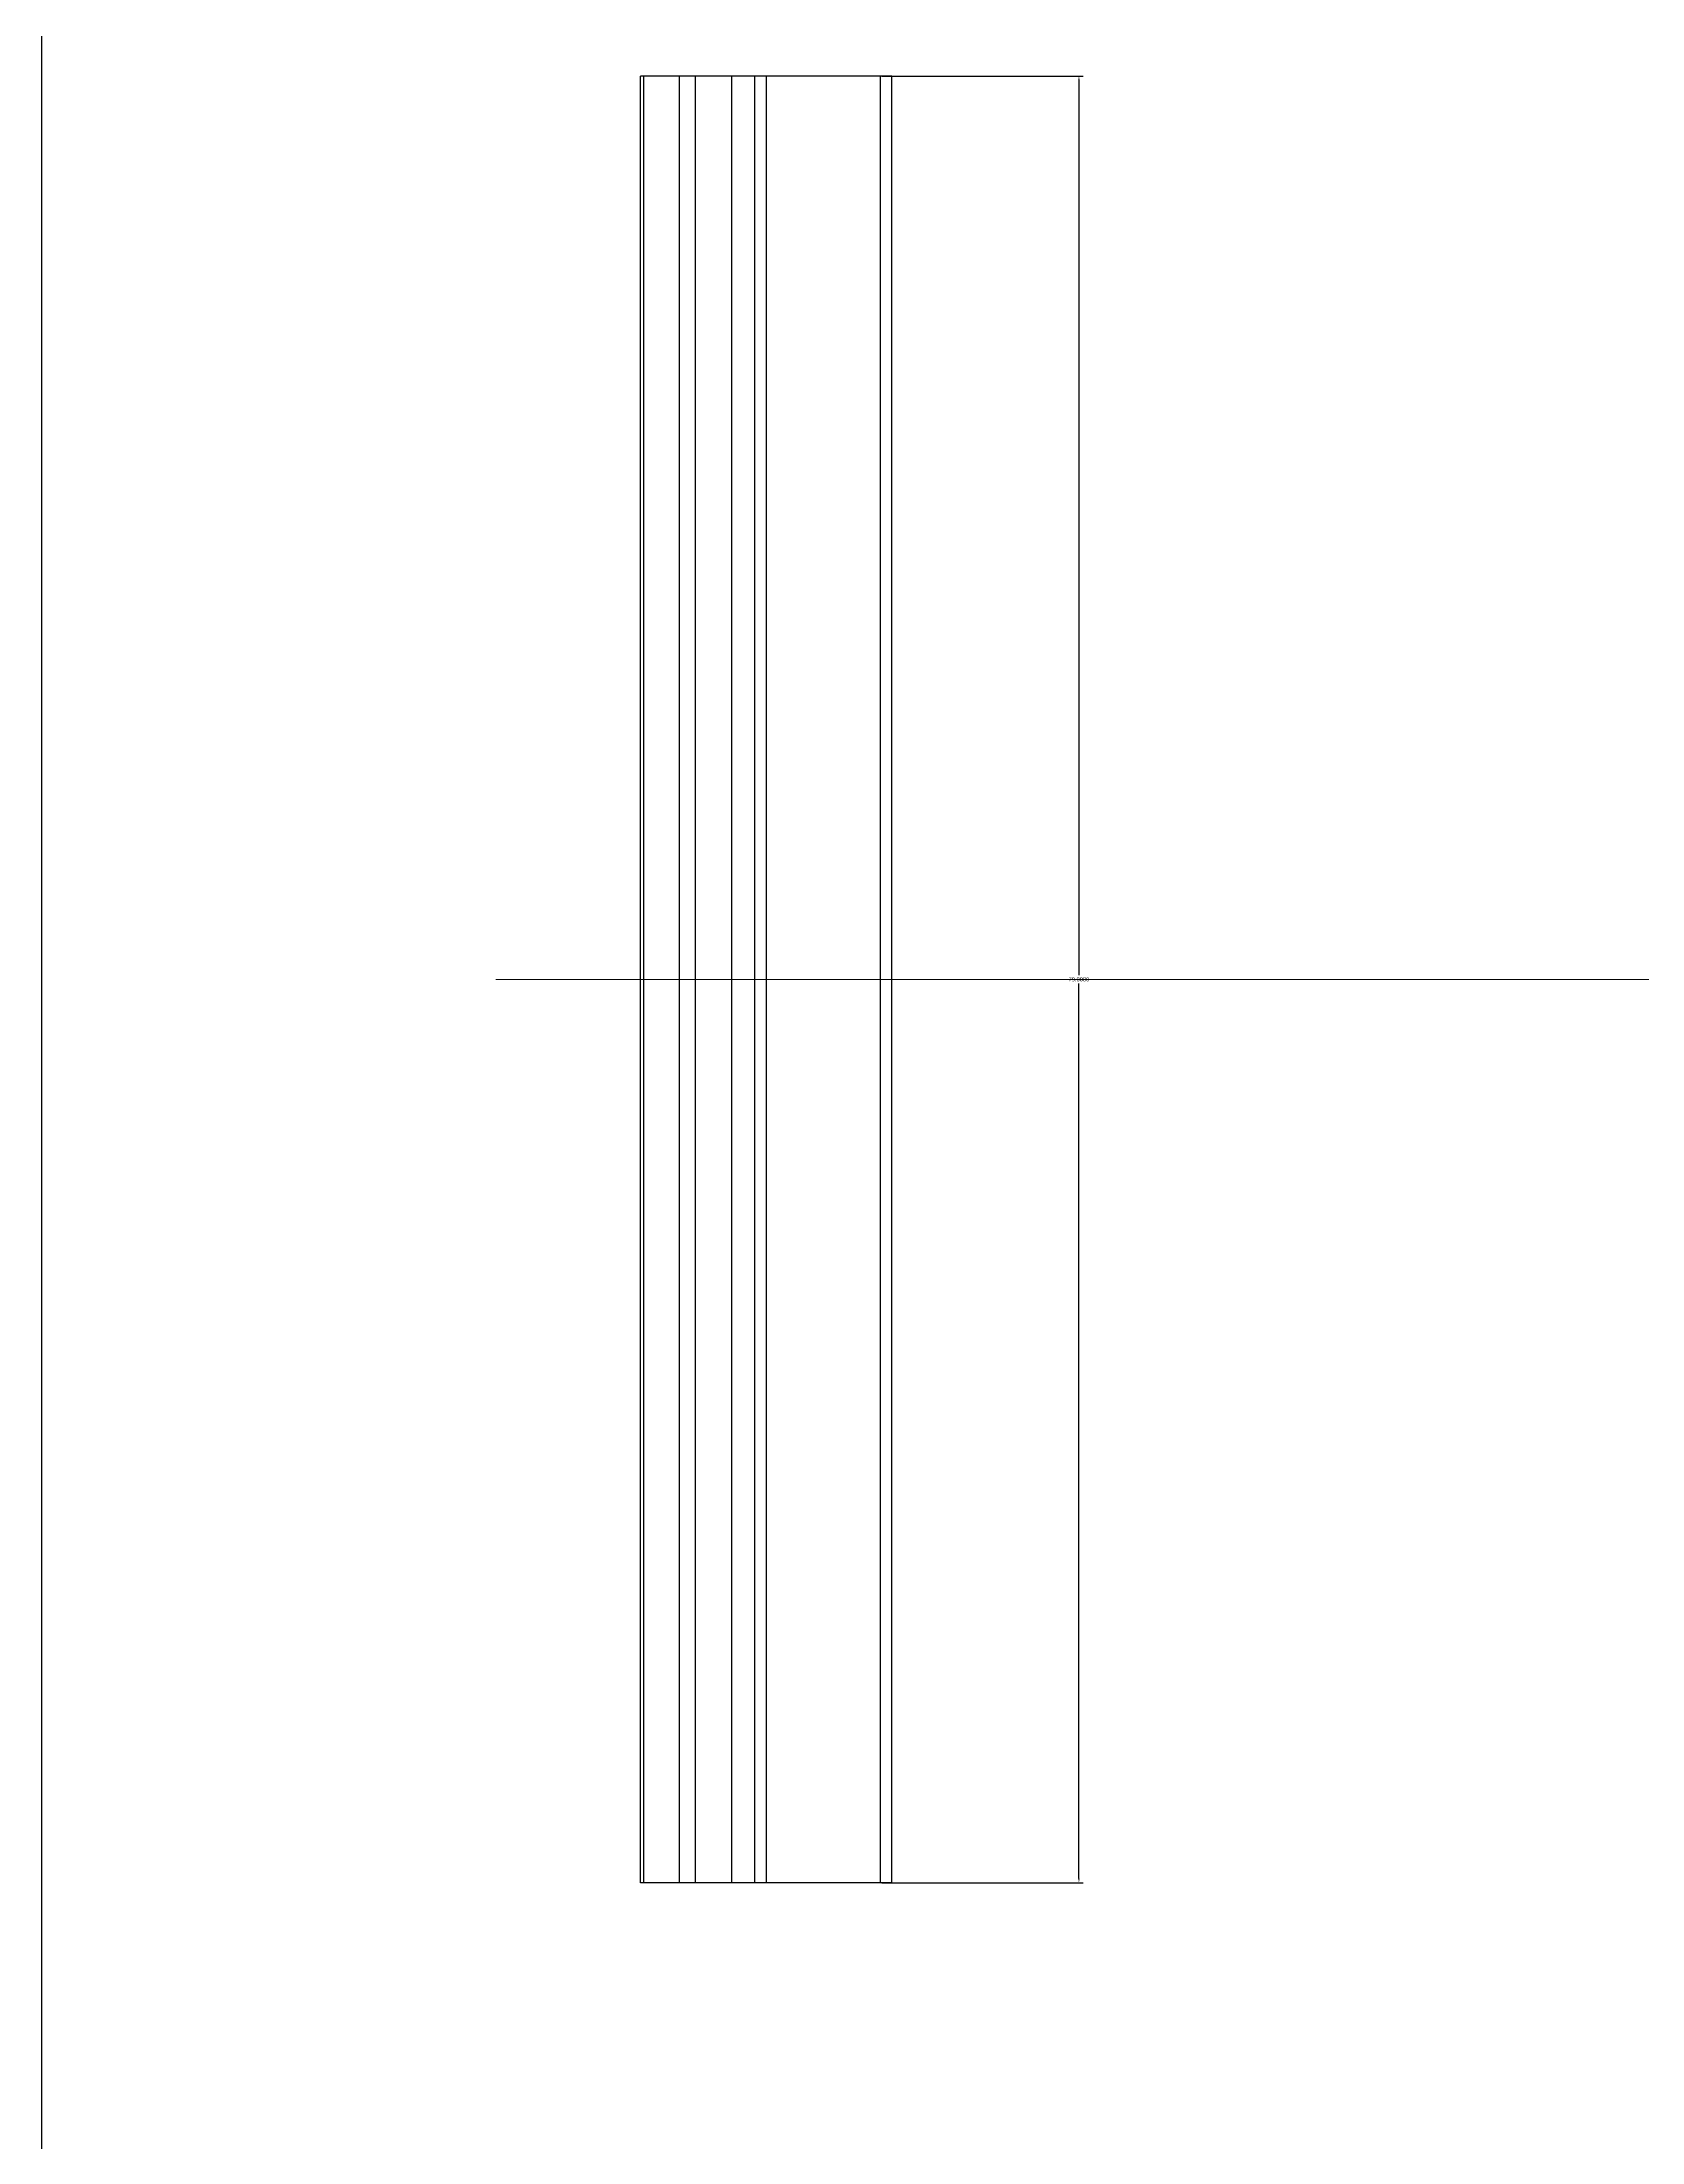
# Model space of a CAD drawing. Header units: millimetres. Extents: x 3299 to 14264, y 1863 to 5555.
# Drawn here: x 7288.4 to 7358.3, y 1988.3 to 2080.1 of the extents above; entities that cross this region are included whole.
import ezdxf

# ---------------------------------------------------------------- set-up
doc = ezdxf.new("R2010")
doc.units = ezdxf.units.MM
doc.styles.get("Standard").update_dxf_attribs({"font": 'arial.ttf'})
doc.dimstyles.get("Standard").update_dxf_attribs({"dimtxt": 0.18, "dimasz": 0.18, "dimexe": 0.18, "dimexo": 0.0625, "dimgap": 0.09, "dimtad": 0, "dimtih": 1, "dimtoh": 1, "dimdec": 4, "dimzin": 0, "dimdsep": 46, "dimtxsty": 'Standard', "dimcen": 0.09, "dimadec": 0, "dimazin": 0, "dimtfac": 1, "dimtdec": 4, "dimtofl": 0, "dimtmove": 0, "dimatfit": 3, "dimfxl": 1, "dimtolj": 1, "dimtzin": 0, "dimarcsym": 0})

# ---------------------------------------------------------------- blocks, each defined once
blk = doc.blocks.new('*D40')
at = {"color": 0, "lineweight": -2, "transparency": 16777216}
for p, q in [((7325.09, 2078.627), (7333.887, 2078.627)), ((7333.707, 2078.447), (7333.707, 2039.309)), ((7333.707, 1999.807), (7333.707, 2038.945)), ((7325.09, 1999.627), (7333.887, 1999.627))]:
    blk.add_line(p, q, dxfattribs=at)
at = {"color": 0, "transparency": 16777216}
for points in [[(7333.677, 2078.447), (7333.737, 2078.447), (7333.707, 2078.627)], [(7333.677, 1999.807), (7333.737, 1999.807), (7333.707, 1999.627)]]:
    blk.add_solid(points, dxfattribs=at)
at = {"layer": 'Defpoints', "color": 0, "transparency": 16777216}
for p in [(7325.028, 2078.627), (7325.028, 1999.627), (7333.707, 1999.627)]:
    blk.add_point(p, dxfattribs=at)
at = {"color": 0, "lineweight": 5, "transparency": 16777216, "insert": (7333.707, 2039.127), "char_height": 0.18, "attachment_point": 5}
blk.add_mtext('\\A1;79.0000', dxfattribs=at)

msp = doc.modelspace()

# ---------------------------------------------------------------- linework, layer by layer
at = {"color": 7, "linetype": 'Continuous'}
for p, q in [((7314.52765, 1999.62717), (7314.52765, 2078.62717)), ((7325.52765, 2078.62717), (7314.52765, 2078.62717)), ((7314.6741, 1999.62717), (7314.6741, 2078.62717)), ((7316.23476, 1999.62717), (7316.23476, 2078.62717)), ((7316.94187, 1999.62717), (7316.94187, 2078.62717)), ((7318.52765, 1999.62717), (7318.52765, 2078.62717)), ((7319.52765, 1999.62717), (7319.52765, 2078.62717)), ((7320.02765, 2078.62717), (7320.02765, 1999.62717)), ((7325.02765, 1999.62717), (7325.02765, 2078.62717)), ((7325.52765, 1999.62717), (7325.52765, 2078.62717)), ((7325.52765, 1999.62717), (7314.52765, 1999.62717))]:
    msp.add_line(p, q, dxfattribs=at)
at = {"color": 1, "lineweight": 5}
msp.add_line((7308.20956, 2039.12717), (7474.02819, 2039.12717), dxfattribs=at)
msp.add_lwpolyline([(7288.3628, 2137.05307), (7593.07869, 2137.05307), (7593.07869, 1920.52023), (7288.3628, 1920.52023)], close=True)

# ---------------------------------------------------------------- dimensions: what is measured, and where the dimension line sits
at = {"lineweight": 5}
dim = msp.add_linear_dim(base=(7333.70749, 1999.62717), p1=(7325.02765, 2078.62717), p2=(7325.02765, 1999.62717), angle=90, dimstyle='Standard', dxfattribs=at)
dim.commit()
dim.dimension.update_dxf_attribs({"geometry": '*D40', "text_midpoint": (7333.70749, 2039.12717), "dimtype": 160})

doc.saveas('drawing.dxf')
